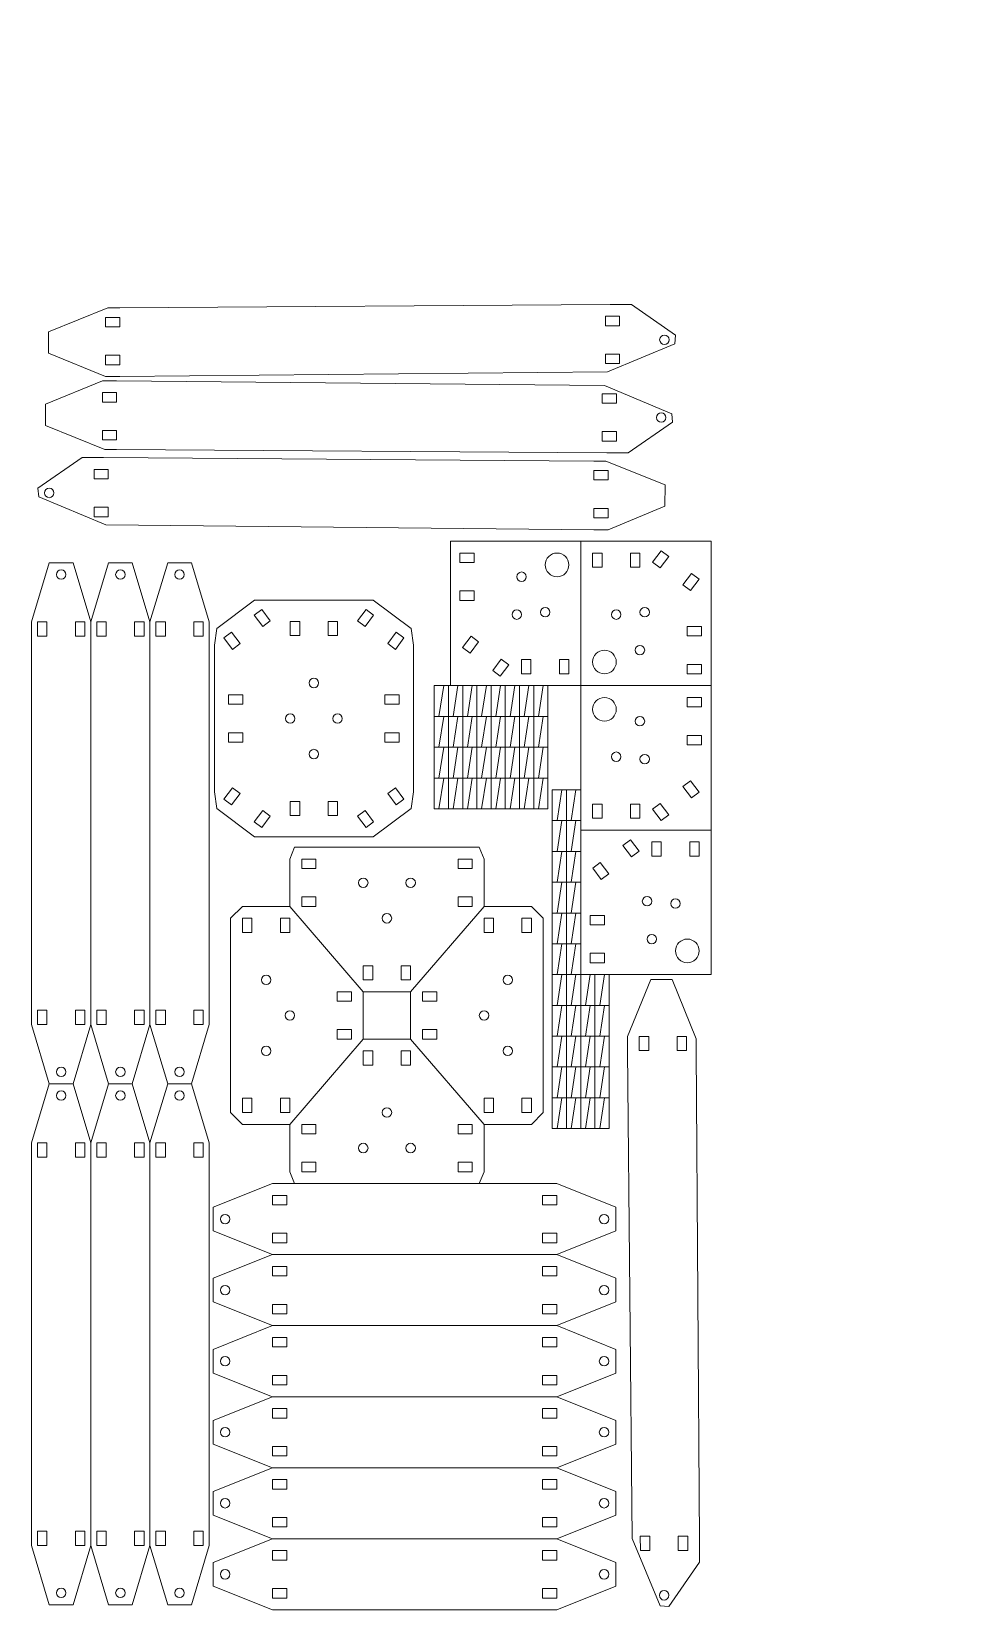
# Model space of a CAD drawing. Header units: millimetres. Extents: x 4 to 401, y 1 to 668.
import ezdxf

# ---------------------------------------------------------------- set-up
doc = ezdxf.new("R2010")
doc.units = ezdxf.units.MM
for name, color, linetype, lineweight in [('corners', 3, 'CONTINUOUS', 0), ('strips', 2, 'CONTINUOUS', 0), ('wedges', 1, 'CONTINUOUS', 0)]:
    doc.layers.add(name, color=color, linetype=linetype, lineweight=lineweight)

# ---------------------------------------------------------------- blocks, each defined once
blk = doc.blocks.new('center')
at = {"layer": 'corners'}
for p, q in [((24.96, -9.97), (8.99, -22.01)), ((24.96, -9.97), (75.04, -9.97)), ((91.01, -22.01), (75.04, -9.97)), ((24.78, -16.37), (27.97, -13.96)), ((24.78, -16.37), (28.39, -21.16)), ((31.58, -18.76), (27.97, -13.96)), ((28.39, -21.16), (31.58, -18.76)), ((44, -19), (40, -19)), ((40, -25), (40, -19)), ((44, -25), (44, -19)), ((60, -19), (56, -19)), ((56, -19), (56, -25)), ((60, -25), (60, -19)), ((68.42, -18.76), (72.03, -13.96)), ((71.61, -21.16), (68.42, -18.76)), ((75.22, -16.37), (71.61, -21.16)), ((75.22, -16.37), (72.03, -13.96)), ((8.99, -22.01), (8.01, -29.01)), ((12, -26), (15.19, -23.59)), ((12, -26), (15.61, -30.79)), ((18.81, -28.38), (15.19, -23.59)), ((44, -25), (40, -25)), ((60, -25), (56, -25)), ((81.19, -28.38), (84.81, -23.59)), ((88, -26), (84.39, -30.79)), ((88, -26), (84.81, -23.59)), ((91.99, -29.01), (91.01, -22.01)), ((8.01, -29.01), (8.01, -90.99)), ((15.61, -30.79), (18.81, -28.38)), ((84.39, -30.79), (81.19, -28.38)), ((91.99, -90.99), (91.99, -29.01)), ((14, -54), (14, -50)), ((20, -50), (14, -50)), ((20, -54), (20, -50)), ((80, -54), (80, -50)), ((80, -50), (86, -50)), ((86, -54), (86, -50)), ((20, -54), (14, -54)), ((80, -54), (86, -54)), ((14, -70), (14, -66)), ((14, -66), (20, -66)), ((20, -70), (20, -66)), ((80, -70), (80, -66)), ((86, -66), (80, -66)), ((86, -70), (86, -66)), ((20, -70), (14, -70)), ((80, -70), (86, -70)), ((8.01, -90.99), (8.99, -97.99)), ((12, -94), (15.61, -89.21)), ((18.81, -91.62), (15.19, -96.41)), ((15.61, -89.21), (18.81, -91.62)), ((84.39, -89.21), (81.19, -91.62)), ((81.19, -91.62), (84.81, -96.41)), ((88, -94), (84.39, -89.21)), ((91.01, -97.99), (91.99, -90.99)), ((8.99, -97.99), (24.96, -110.03)), ((12, -94), (15.19, -96.41)), ((24.78, -103.63), (28.39, -98.84)), ((28.39, -98.84), (31.58, -101.24)), ((40, -95), (44, -95)), ((40, -95), (40, -101)), ((44, -101), (44, -95)), ((56, -95), (60, -95)), ((56, -95), (56, -101)), ((60, -95), (60, -101)), ((71.61, -98.84), (68.42, -101.24)), ((75.22, -103.63), (71.61, -98.84)), ((75.04, -110.03), (91.01, -97.99)), ((88, -94), (84.81, -96.41)), ((24.78, -103.63), (27.97, -106.04)), ((31.58, -101.24), (27.97, -106.04)), ((40, -101), (44, -101)), ((56, -101), (60, -101)), ((68.42, -101.24), (72.03, -106.04)), ((75.22, -103.63), (72.03, -106.04)), ((24.96, -110.03), (75.04, -110.03))]:
    blk.add_line(p, q, dxfattribs=at)
for centre in [(50, -45), (40, -60), (60, -60), (50, -75)]:
    blk.add_circle(centre, 2, dxfattribs=at)
blk = doc.blocks.new('diag a')
at = {"layer": 'strips'}
for p, q in [((132.69, 201.87), (154.24, 209)), ((154.24, 209), (156.97, 206.57)), ((127.27, 194.69), (132.69, 201.87)), ((156.97, 206.57), (149.39, 176.72)), ((127.27, 194.69), (3.83, 28.44)), ((133.67, 194.87), (130.06, 190.08)), ((133.67, 194.87), (136.87, 192.47)), ((130.06, 190.08), (133.25, 187.67)), ((133.25, 187.67), (136.87, 192.47)), ((146.45, 185.24), (142.84, 180.45)), ((142.84, 180.45), (146.03, 178.04)), ((146.03, 178.04), (149.64, 182.84)), ((146.45, 185.24), (149.64, 182.84)), ((26.99, 10.99), (149.39, 176.72)), ((0.82, 24.45), (3.83, 28.44)), ((0.82, 24.45), (-6.2, -1.6)), ((3.42, 21.24), (7.03, 26.04)), ((6.61, 18.84), (3.42, 21.24)), ((10.22, 23.63), (6.61, 18.84)), ((10.22, 23.63), (7.03, 26.04)), ((16.19, 11.62), (19.81, 16.41)), ((23, 14), (19.39, 9.21)), ((23, 14), (19.81, 16.41)), ((19.39, 9.21), (16.19, 11.62)), ((26.99, 10.99), (23.38, 6.2)), ((1, -7), (23.38, 6.2)), ((-6.2, -1.6), (1, -7))]:
    blk.add_line(p, q, dxfattribs=at)
blk.add_circle((153, 204), 2, dxfattribs=at)

msp = doc.modelspace()

# ---------------------------------------------------------------- linework, layer by layer
at = {"layer": 'corners'}
for p, q in [((180.45, 452.86), (180.45, 391.86)), ((180.45, 452.86), (235.45, 452.86)), ((184.45, 443.86), (184.45, 447.86)), ((190.45, 447.86), (184.45, 447.86)), ((190.45, 443.86), (190.45, 447.86)), ((290.45, 452.86), (235.45, 452.86)), ((235.45, 452.86), (235.45, 391.86)), ((244.45, 447.86), (240.45, 447.86)), ((240.45, 441.86), (240.45, 447.86)), ((244.45, 441.86), (244.45, 447.86)), ((260.45, 447.86), (256.45, 447.86)), ((256.45, 447.86), (256.45, 441.86)), ((260.45, 441.86), (260.45, 447.86)), ((269.42, 448.82), (265.8, 444.03)), ((272.61, 446.41), (269.42, 448.82)), ((290.45, 391.86), (290.45, 452.86)), ((190.45, 443.86), (184.45, 443.86)), ((244.45, 441.86), (240.45, 441.86)), ((260.45, 441.86), (256.45, 441.86)), ((269, 441.62), (265.8, 444.03)), ((269, 441.62), (272.61, 446.41)), ((282.19, 439.19), (278.58, 434.4)), ((281.78, 431.99), (278.58, 434.4)), ((281.78, 431.99), (285.39, 436.78)), ((285.39, 436.78), (282.19, 439.19)), ((184.45, 427.86), (184.45, 431.86)), ((184.45, 431.86), (190.45, 431.86)), ((190.45, 427.86), (184.45, 427.86)), ((190.45, 427.86), (190.45, 431.86)), ((280.45, 416.86), (280.45, 412.86)), ((280.45, 416.86), (286.45, 416.86)), ((286.45, 416.86), (286.45, 412.86)), ((189.12, 412.74), (185.51, 407.94)), ((185.51, 407.94), (188.7, 405.54)), ((188.7, 405.54), (192.31, 410.33)), ((189.12, 412.74), (192.31, 410.33)), ((286.45, 412.86), (280.45, 412.86)), ((201.9, 403.11), (198.29, 398.31)), ((201.48, 395.91), (205.09, 400.7)), ((201.9, 403.11), (205.09, 400.7)), ((210.45, 402.86), (214.45, 402.86)), ((210.45, 402.86), (210.45, 396.86)), ((214.45, 396.86), (214.45, 402.86)), ((226.45, 402.86), (230.45, 402.86)), ((226.45, 402.86), (226.45, 396.86)), ((230.45, 402.86), (230.45, 396.86)), ((280.45, 400.86), (280.45, 396.86)), ((280.45, 400.86), (286.45, 400.86)), ((286.45, 400.86), (286.45, 396.86)), ((198.29, 398.31), (201.48, 395.91)), ((210.45, 396.86), (214.45, 396.86)), ((226.45, 396.86), (230.45, 396.86)), ((280.45, 396.86), (286.45, 396.86)), ((235.45, 391.86), (221.6, 391.86)), ((235.45, 347.86), (235.45, 391.86)), ((235.45, 391.86), (290.45, 391.86)), ((280.45, 382.86), (280.45, 386.86)), ((280.45, 386.86), (286.45, 386.86)), ((286.45, 382.86), (286.45, 386.86)), ((290.45, 391.86), (290.45, 330.86)), ((280.45, 382.86), (286.45, 382.86)), ((280.45, 366.86), (280.45, 370.86)), ((286.45, 370.86), (280.45, 370.86)), ((280.45, 366.86), (286.45, 366.86)), ((286.45, 366.86), (286.45, 370.86)), ((281.78, 351.74), (278.58, 349.33)), ((282.19, 344.54), (278.58, 349.33)), ((281.78, 351.74), (285.39, 346.94)), ((285.39, 346.94), (282.19, 344.54)), ((244.45, 341.86), (240.45, 341.86)), ((240.45, 341.86), (240.45, 335.86)), ((244.45, 341.86), (244.45, 335.86)), ((260.45, 341.86), (256.45, 341.86)), ((256.45, 335.86), (256.45, 341.86)), ((260.45, 341.86), (260.45, 335.86)), ((269, 342.11), (265.8, 339.7)), ((269, 342.11), (272.61, 337.31)), ((244.45, 335.86), (240.45, 335.86)), ((260.45, 335.86), (256.45, 335.86)), ((269.42, 334.91), (265.8, 339.7)), ((272.61, 337.31), (269.42, 334.91)), ((235.45, 269.86), (235.45, 330.86)), ((235.45, 330.86), (290.45, 330.86)), ((253.29, 324.41), (256.48, 326.82)), ((256.48, 326.82), (260.09, 322.03)), ((290.45, 269.86), (290.45, 330.86)), ((114.63, 323.63), (112.63, 318.63)), ((114.63, 323.63), (192.63, 323.63)), ((194.63, 318.63), (192.63, 323.63)), ((256.9, 319.62), (253.29, 324.41)), ((256.9, 319.62), (260.09, 322.03)), ((265.45, 325.86), (269.45, 325.86)), ((265.45, 319.86), (265.45, 325.86)), ((269.45, 325.86), (269.45, 319.86)), ((281.45, 325.86), (285.45, 325.86)), ((281.45, 319.86), (281.45, 325.86)), ((285.45, 319.86), (285.45, 325.86)), ((112.63, 318.63), (112.63, 298.63)), ((117.63, 314.63), (117.63, 318.63)), ((123.63, 318.63), (117.63, 318.63)), ((123.63, 314.63), (117.63, 314.63)), ((123.63, 314.63), (123.63, 318.63)), ((183.63, 314.63), (183.63, 318.63)), ((183.63, 318.63), (189.63, 318.63)), ((183.63, 314.63), (189.63, 314.63)), ((189.63, 314.63), (189.63, 318.63)), ((194.63, 298.63), (194.63, 318.63)), ((240.51, 314.78), (243.7, 317.19)), ((244.12, 309.99), (240.51, 314.78)), ((243.7, 317.19), (247.31, 312.4)), ((265.45, 319.86), (269.45, 319.86)), ((281.45, 319.86), (285.45, 319.86)), ((244.12, 309.99), (247.31, 312.4)), ((117.63, 298.63), (117.63, 302.63)), ((117.63, 302.63), (123.63, 302.63)), ((123.63, 298.63), (123.63, 302.63)), ((183.63, 298.63), (183.63, 302.63)), ((189.63, 302.63), (183.63, 302.63)), ((189.63, 298.63), (189.63, 302.63)), ((92.63, 298.63), (87.63, 293.63)), ((87.63, 293.63), (87.63, 211.63)), ((112.63, 298.63), (92.63, 298.63)), ((96.63, 293.63), (92.63, 293.63)), ((92.63, 287.63), (92.63, 293.63)), ((96.63, 287.63), (96.63, 293.63)), ((112.63, 293.63), (108.63, 293.63)), ((108.63, 293.63), (108.63, 287.63)), ((143.63, 262.63), (112.63, 298.63)), ((112.63, 287.63), (112.63, 293.63)), ((123.63, 298.63), (117.63, 298.63)), ((194.63, 298.63), (163.63, 262.63)), ((183.63, 298.63), (189.63, 298.63)), ((194.63, 298.63), (214.63, 298.63)), ((194.63, 293.63), (198.63, 293.63)), ((194.63, 287.63), (194.63, 293.63)), ((198.63, 293.63), (198.63, 287.63)), ((210.63, 293.63), (214.63, 293.63)), ((210.63, 287.63), (210.63, 293.63)), ((214.63, 298.63), (219.63, 293.63)), ((214.63, 287.63), (214.63, 293.63)), ((219.63, 293.63), (219.63, 211.63)), ((239.45, 294.86), (239.45, 290.86)), ((245.45, 294.86), (239.45, 294.86)), ((245.45, 294.86), (245.45, 290.86)), ((96.63, 287.63), (92.63, 287.63)), ((112.63, 287.63), (108.63, 287.63)), ((194.63, 287.63), (198.63, 287.63)), ((210.63, 287.63), (214.63, 287.63)), ((239.45, 290.86), (245.45, 290.86)), ((143.63, 273.63), (147.63, 273.63)), ((143.63, 273.63), (143.63, 267.63)), ((147.63, 267.63), (147.63, 273.63)), ((159.63, 273.63), (163.63, 273.63)), ((159.63, 273.63), (159.63, 267.63)), ((163.63, 273.63), (163.63, 267.63)), ((239.45, 278.86), (239.45, 274.86)), ((245.45, 278.86), (239.45, 278.86)), ((245.45, 274.86), (239.45, 274.86)), ((245.45, 278.86), (245.45, 274.86)), ((143.63, 267.63), (147.63, 267.63)), ((159.63, 267.63), (163.63, 267.63)), ((290.45, 269.86), (247.45, 269.86)), ((132.63, 258.63), (132.63, 262.63)), ((132.63, 262.63), (138.63, 262.63)), ((138.63, 258.63), (138.63, 262.63)), ((143.63, 262.63), (143.63, 242.63)), ((143.63, 262.63), (163.63, 262.63)), ((163.63, 262.63), (163.63, 242.63)), ((168.63, 258.63), (168.63, 262.63)), ((174.63, 262.63), (168.63, 262.63)), ((174.63, 258.63), (174.63, 262.63)), ((132.63, 258.63), (138.63, 258.63)), ((174.63, 258.63), (168.63, 258.63)), ((143.63, 242.63), (112.63, 206.63)), ((132.63, 242.63), (132.63, 246.63)), ((138.63, 246.63), (132.63, 246.63)), ((132.63, 242.63), (138.63, 242.63)), ((138.63, 242.63), (138.63, 246.63)), ((143.63, 242.63), (163.63, 242.63)), ((163.63, 242.63), (194.63, 206.63)), ((168.63, 242.63), (168.63, 246.63)), ((168.63, 246.63), (174.63, 246.63)), ((174.63, 242.63), (168.63, 242.63)), ((174.63, 242.63), (174.63, 246.63)), ((143.63, 237.63), (147.63, 237.63)), ((143.63, 231.63), (143.63, 237.63)), ((147.63, 237.63), (147.63, 231.63)), ((159.63, 237.63), (163.63, 237.63)), ((159.63, 231.63), (159.63, 237.63)), ((163.63, 231.63), (163.63, 237.63)), ((143.63, 231.63), (147.63, 231.63)), ((159.63, 231.63), (163.63, 231.63)), ((92.63, 217.63), (96.63, 217.63)), ((92.63, 217.63), (92.63, 211.63)), ((96.63, 211.63), (96.63, 217.63)), ((108.63, 217.63), (112.63, 217.63)), ((108.63, 217.63), (108.63, 211.63)), ((112.63, 217.63), (112.63, 211.63)), ((198.63, 217.63), (194.63, 217.63)), ((194.63, 217.63), (194.63, 211.63)), ((198.63, 217.63), (198.63, 211.63)), ((214.63, 217.63), (210.63, 217.63)), ((210.63, 211.63), (210.63, 217.63)), ((214.63, 217.63), (214.63, 211.63)), ((87.63, 211.63), (92.63, 206.63)), ((92.63, 211.63), (96.63, 211.63)), ((108.63, 211.63), (112.63, 211.63)), ((198.63, 211.63), (194.63, 211.63)), ((214.63, 211.63), (210.63, 211.63)), ((219.63, 211.63), (214.63, 206.63)), ((92.63, 206.63), (112.63, 206.63)), ((112.63, 186.63), (112.63, 206.63)), ((117.63, 206.63), (117.63, 202.63)), ((123.63, 206.63), (117.63, 206.63)), ((117.63, 202.63), (123.63, 202.63)), ((123.63, 206.63), (123.63, 202.63)), ((183.63, 206.63), (183.63, 202.63)), ((183.63, 206.63), (189.63, 206.63)), ((189.63, 202.63), (183.63, 202.63)), ((189.63, 206.63), (189.63, 202.63)), ((214.63, 206.63), (194.63, 206.63)), ((194.63, 206.63), (194.63, 186.63)), ((117.63, 190.63), (117.63, 186.63)), ((123.63, 190.63), (117.63, 190.63)), ((123.63, 190.63), (123.63, 186.63)), ((183.63, 190.63), (183.63, 186.63)), ((183.63, 190.63), (189.63, 190.63)), ((189.63, 190.63), (189.63, 186.63)), ((114.63, 181.63), (112.63, 186.63)), ((114.63, 181.63), (192.63, 181.63)), ((123.63, 186.63), (117.63, 186.63)), ((183.63, 186.63), (189.63, 186.63)), ((194.63, 186.63), (192.63, 181.63))]:
    msp.add_line(p, q, dxfattribs=at)
for centre, radius in [((225.45, 442.86), 5), ((210.45, 437.86), 2), ((208.45, 421.86), 2), ((220.45, 422.86), 2), ((250.45, 421.86), 2), ((262.45, 422.86), 2), ((245.45, 401.86), 5), ((260.45, 406.86), 2), ((245.45, 381.86), 5), ((260.45, 376.86), 2), ((250.45, 361.86), 2), ((262.45, 360.86), 2), ((143.63, 308.63), 2), ((163.63, 308.63), 2), ((263.45, 300.86), 2), ((275.45, 299.86), 2), ((153.63, 293.63), 2), ((265.45, 284.86), 2), ((280.45, 279.86), 5), ((102.63, 267.63), 2), ((204.63, 267.63), 2), ((112.63, 252.63), 2), ((194.63, 252.63), 2), ((102.63, 237.63), 2), ((204.63, 237.63), 2), ((153.63, 211.63), 2), ((143.63, 196.63), 2), ((163.63, 196.63), 2)]:
    msp.add_circle(centre, radius, dxfattribs=at)
at = {"layer": 'strips'}
for p, q in [((3.58, 418.79), (11.08, 443.79)), ((21.08, 443.79), (11.08, 443.79)), ((28.58, 418.79), (21.08, 443.79)), ((28.58, 418.79), (36.08, 443.79)), ((36.08, 443.79), (46.08, 443.79)), ((53.58, 418.79), (46.08, 443.79)), ((53.58, 418.79), (61.08, 443.79)), ((61.08, 443.79), (71.08, 443.79)), ((78.58, 418.79), (71.08, 443.79)), ((3.58, 418.79), (3.58, 412.79)), ((10.08, 418.79), (6.08, 418.79)), ((6.08, 418.79), (6.08, 412.79)), ((10.08, 418.79), (10.08, 412.79)), ((26.08, 418.79), (22.08, 418.79)), ((22.08, 412.79), (22.08, 418.79)), ((26.08, 418.79), (26.08, 412.79)), ((28.58, 418.79), (28.58, 412.79)), ((28.58, 418.79), (28.58, 412.79)), ((31.08, 418.79), (35.08, 418.79)), ((31.08, 418.79), (31.08, 412.79)), ((35.08, 412.79), (35.08, 418.79)), ((47.08, 418.79), (51.08, 418.79)), ((47.08, 418.79), (47.08, 412.79)), ((51.08, 418.79), (51.08, 412.79)), ((53.58, 418.79), (53.58, 412.79)), ((53.58, 418.79), (53.58, 412.79)), ((56.08, 418.79), (60.08, 418.79)), ((56.08, 418.79), (56.08, 412.79)), ((60.08, 412.79), (60.08, 418.79)), ((72.08, 418.79), (76.08, 418.79)), ((72.08, 418.79), (72.08, 412.79)), ((76.08, 418.79), (76.08, 412.79)), ((78.58, 418.79), (78.58, 412.79)), ((3.58, 412.79), (3.58, 254.79)), ((10.08, 412.79), (6.08, 412.79)), ((26.08, 412.79), (22.08, 412.79)), ((28.58, 254.79), (28.58, 412.79)), ((31.08, 412.79), (35.08, 412.79)), ((47.08, 412.79), (51.08, 412.79)), ((53.58, 254.79), (53.58, 412.79)), ((56.08, 412.79), (60.08, 412.79)), ((72.08, 412.79), (76.08, 412.79)), ((78.58, 412.79), (78.58, 254.79)), ((3.58, 248.79), (3.58, 254.79)), ((10.08, 254.79), (6.08, 254.79)), ((6.08, 248.79), (6.08, 254.79)), ((10.08, 248.79), (10.08, 254.79)), ((26.08, 254.79), (22.08, 254.79)), ((22.08, 254.79), (22.08, 248.79)), ((26.08, 248.79), (26.08, 254.79)), ((28.58, 248.79), (28.58, 254.79)), ((28.58, 248.79), (28.58, 254.79)), ((31.08, 254.79), (35.08, 254.79)), ((31.08, 248.79), (31.08, 254.79)), ((35.08, 254.79), (35.08, 248.79)), ((47.08, 254.79), (51.08, 254.79)), ((47.08, 248.79), (47.08, 254.79)), ((51.08, 248.79), (51.08, 254.79)), ((53.58, 248.79), (53.58, 254.79)), ((53.58, 248.79), (53.58, 254.79)), ((56.08, 254.79), (60.08, 254.79)), ((56.08, 248.79), (56.08, 254.79)), ((60.08, 254.79), (60.08, 248.79)), ((72.08, 254.79), (76.08, 254.79)), ((72.08, 248.79), (72.08, 254.79)), ((76.08, 248.79), (76.08, 254.79)), ((78.58, 248.79), (78.58, 254.79)), ((3.58, 248.79), (11.08, 223.79)), ((10.08, 248.79), (6.08, 248.79)), ((21.08, 223.79), (28.58, 248.79)), ((26.08, 248.79), (22.08, 248.79)), ((36.08, 223.79), (28.58, 248.79)), ((31.08, 248.79), (35.08, 248.79)), ((53.58, 248.79), (46.08, 223.79)), ((47.08, 248.79), (51.08, 248.79)), ((61.08, 223.79), (53.58, 248.79)), ((56.08, 248.79), (60.08, 248.79)), ((78.58, 248.79), (71.08, 223.79)), ((72.08, 248.79), (76.08, 248.79)), ((3.58, 198.79), (11.08, 223.79)), ((21.08, 223.79), (11.08, 223.79)), ((28.58, 198.79), (21.08, 223.79)), ((28.58, 198.79), (36.08, 223.79)), ((36.08, 223.79), (46.08, 223.79)), ((53.58, 198.79), (46.08, 223.79)), ((53.58, 198.79), (61.08, 223.79)), ((71.08, 223.79), (61.08, 223.79)), ((78.58, 198.79), (71.08, 223.79)), ((3.58, 198.79), (3.58, 192.79)), ((10.08, 198.79), (6.08, 198.79)), ((6.08, 198.79), (6.08, 192.79)), ((10.08, 198.79), (10.08, 192.79)), ((26.08, 198.79), (22.08, 198.79)), ((22.08, 192.79), (22.08, 198.79)), ((26.08, 198.79), (26.08, 192.79)), ((28.58, 198.79), (28.58, 192.79)), ((28.58, 198.79), (28.58, 192.79)), ((31.08, 198.79), (35.08, 198.79)), ((31.08, 198.79), (31.08, 192.79)), ((35.08, 192.79), (35.08, 198.79)), ((47.08, 198.79), (51.08, 198.79)), ((47.08, 198.79), (47.08, 192.79)), ((51.08, 198.79), (51.08, 192.79)), ((53.58, 198.79), (53.58, 192.79)), ((53.58, 198.79), (53.58, 192.79)), ((60.08, 198.79), (56.08, 198.79)), ((56.08, 198.79), (56.08, 192.79)), ((60.08, 198.79), (60.08, 192.79)), ((76.08, 198.79), (72.08, 198.79)), ((72.08, 192.79), (72.08, 198.79)), ((76.08, 198.79), (76.08, 192.79)), ((78.58, 198.79), (78.58, 192.79)), ((3.58, 192.79), (3.58, 34.79)), ((10.08, 192.79), (6.08, 192.79)), ((26.08, 192.79), (22.08, 192.79)), ((28.58, 34.79), (28.58, 192.79)), ((31.08, 192.79), (35.08, 192.79)), ((47.08, 192.79), (51.08, 192.79)), ((53.58, 192.79), (53.58, 34.79)), ((60.08, 192.79), (56.08, 192.79)), ((76.08, 192.79), (72.08, 192.79)), ((78.58, 34.79), (78.58, 192.79)), ((105.3, 181.63), (80.3, 171.63)), ((105.3, 181.63), (111.3, 181.63)), ((111.3, 181.63), (114.63, 181.63)), ((219.3, 181.63), (192.63, 181.63)), ((225.3, 181.63), (219.3, 181.63)), ((225.3, 181.63), (250.3, 171.63)), ((105.3, 172.63), (105.3, 176.63)), ((105.3, 176.63), (111.3, 176.63)), ((111.3, 172.63), (111.3, 176.63)), ((219.3, 172.63), (219.3, 176.63)), ((225.3, 176.63), (219.3, 176.63)), ((225.3, 172.63), (225.3, 176.63)), ((80.3, 161.63), (80.3, 171.63)), ((105.3, 172.63), (111.3, 172.63)), ((225.3, 172.63), (219.3, 172.63)), ((250.3, 161.63), (250.3, 171.63)), ((80.3, 161.63), (105.3, 151.63)), ((105.3, 156.63), (105.3, 160.63)), ((111.3, 160.63), (105.3, 160.63)), ((111.3, 156.63), (111.3, 160.63)), ((219.3, 156.63), (219.3, 160.63)), ((219.3, 160.63), (225.3, 160.63)), ((250.3, 161.63), (225.3, 151.63)), ((225.3, 156.63), (225.3, 160.63)), ((105.3, 156.63), (111.3, 156.63)), ((225.3, 156.63), (219.3, 156.63)), ((105.3, 151.63), (80.3, 141.63)), ((105.3, 151.63), (111.3, 151.63)), ((105.3, 151.63), (111.3, 151.63)), ((219.3, 151.63), (111.3, 151.63)), ((225.3, 151.63), (219.3, 151.63)), ((225.3, 151.63), (219.3, 151.63)), ((225.3, 151.63), (250.3, 141.63)), ((80.3, 131.63), (80.3, 141.63)), ((105.3, 142.63), (105.3, 146.63)), ((105.3, 146.63), (111.3, 146.63)), ((105.3, 142.63), (111.3, 142.63)), ((111.3, 142.63), (111.3, 146.63)), ((219.3, 142.63), (219.3, 146.63)), ((225.3, 146.63), (219.3, 146.63)), ((225.3, 142.63), (219.3, 142.63)), ((225.3, 142.63), (225.3, 146.63)), ((250.3, 131.63), (250.3, 141.63)), ((80.3, 131.63), (105.3, 121.63)), ((105.3, 126.63), (105.3, 130.63)), ((111.3, 130.63), (105.3, 130.63)), ((111.3, 126.63), (111.3, 130.63)), ((219.3, 126.63), (219.3, 130.63)), ((219.3, 130.63), (225.3, 130.63)), ((250.3, 131.63), (225.3, 121.63)), ((225.3, 126.63), (225.3, 130.63)), ((105.3, 121.63), (80.3, 111.63)), ((105.3, 126.63), (111.3, 126.63)), ((105.3, 121.63), (111.3, 121.63)), ((105.3, 121.63), (111.3, 121.63)), ((111.3, 121.63), (219.3, 121.63)), ((225.3, 126.63), (219.3, 126.63)), ((225.3, 121.63), (219.3, 121.63)), ((225.3, 121.63), (219.3, 121.63)), ((225.3, 121.63), (250.3, 111.63)), ((105.3, 112.63), (105.3, 116.63)), ((105.3, 116.63), (111.3, 116.63)), ((111.3, 112.63), (111.3, 116.63)), ((219.3, 112.63), (219.3, 116.63)), ((225.3, 116.63), (219.3, 116.63)), ((225.3, 112.63), (225.3, 116.63)), ((80.3, 101.63), (80.3, 111.63)), ((105.3, 112.63), (111.3, 112.63)), ((225.3, 112.63), (219.3, 112.63)), ((250.3, 101.63), (250.3, 111.63)), ((80.3, 101.63), (105.3, 91.63)), ((105.3, 96.63), (105.3, 100.63)), ((111.3, 100.63), (105.3, 100.63)), ((111.3, 96.63), (111.3, 100.63)), ((219.3, 96.63), (219.3, 100.63)), ((219.3, 100.63), (225.3, 100.63)), ((250.3, 101.63), (225.3, 91.63)), ((225.3, 96.63), (225.3, 100.63)), ((105.3, 96.63), (111.3, 96.63)), ((225.3, 96.63), (219.3, 96.63)), ((105.3, 91.63), (80.3, 81.63)), ((105.3, 91.63), (111.3, 91.63)), ((105.3, 91.63), (111.3, 91.63)), ((111.3, 91.63), (219.3, 91.63)), ((225.3, 91.63), (219.3, 91.63)), ((225.3, 91.63), (219.3, 91.63)), ((225.3, 91.63), (250.3, 81.63)), ((80.3, 71.63), (80.3, 81.63)), ((105.3, 82.63), (105.3, 86.63)), ((105.3, 86.63), (111.3, 86.63)), ((105.3, 82.63), (111.3, 82.63)), ((111.3, 82.63), (111.3, 86.63)), ((219.3, 82.63), (219.3, 86.63)), ((225.3, 86.63), (219.3, 86.63)), ((225.3, 82.63), (219.3, 82.63)), ((225.3, 82.63), (225.3, 86.63)), ((250.3, 71.63), (250.3, 81.63)), ((80.3, 71.63), (105.3, 61.63)), ((105.3, 66.63), (105.3, 70.63)), ((111.3, 70.63), (105.3, 70.63)), ((111.3, 66.63), (111.3, 70.63)), ((219.3, 66.63), (219.3, 70.63)), ((219.3, 70.63), (225.3, 70.63)), ((250.3, 71.63), (225.3, 61.63)), ((225.3, 66.63), (225.3, 70.63)), ((105.3, 61.63), (80.3, 51.63)), ((105.3, 66.63), (111.3, 66.63)), ((105.3, 61.63), (111.3, 61.63)), ((105.3, 61.63), (111.3, 61.63)), ((219.3, 61.63), (111.3, 61.63)), ((225.3, 66.63), (219.3, 66.63)), ((225.3, 61.63), (219.3, 61.63)), ((225.3, 61.63), (219.3, 61.63)), ((225.3, 61.63), (250.3, 51.63)), ((105.3, 52.63), (105.3, 56.63)), ((105.3, 56.63), (111.3, 56.63)), ((111.3, 52.63), (111.3, 56.63)), ((219.3, 52.63), (219.3, 56.63)), ((225.3, 56.63), (219.3, 56.63)), ((225.3, 52.63), (225.3, 56.63)), ((80.3, 41.63), (80.3, 51.63)), ((105.3, 52.63), (111.3, 52.63)), ((225.3, 52.63), (219.3, 52.63)), ((250.3, 41.63), (250.3, 51.63)), ((80.3, 41.63), (105.3, 31.63)), ((105.3, 36.63), (105.3, 40.63)), ((111.3, 40.63), (105.3, 40.63)), ((111.3, 36.63), (111.3, 40.63)), ((219.3, 36.63), (219.3, 40.63)), ((219.3, 40.63), (225.3, 40.63)), ((250.3, 41.63), (225.3, 31.63)), ((225.3, 36.63), (225.3, 40.63)), ((3.58, 28.79), (3.58, 34.79)), ((10.08, 34.79), (6.08, 34.79)), ((6.08, 28.79), (6.08, 34.79)), ((10.08, 28.79), (10.08, 34.79)), ((26.08, 34.79), (22.08, 34.79)), ((22.08, 34.79), (22.08, 28.79)), ((26.08, 28.79), (26.08, 34.79)), ((28.58, 28.79), (28.58, 34.79)), ((28.58, 28.79), (28.58, 34.79)), ((31.08, 34.79), (35.08, 34.79)), ((31.08, 28.79), (31.08, 34.79)), ((35.08, 34.79), (35.08, 28.79)), ((47.08, 34.79), (51.08, 34.79)), ((47.08, 28.79), (47.08, 34.79)), ((51.08, 28.79), (51.08, 34.79)), ((53.58, 28.79), (53.58, 34.79)), ((53.58, 28.79), (53.58, 34.79)), ((60.08, 34.79), (56.08, 34.79)), ((56.08, 28.79), (56.08, 34.79)), ((60.08, 28.79), (60.08, 34.79)), ((76.08, 34.79), (72.08, 34.79)), ((72.08, 34.79), (72.08, 28.79)), ((76.08, 28.79), (76.08, 34.79)), ((78.58, 28.79), (78.58, 34.79)), ((105.3, 36.63), (111.3, 36.63)), ((225.3, 36.63), (219.3, 36.63)), ((3.58, 28.79), (11.08, 3.79)), ((10.08, 28.79), (6.08, 28.79)), ((21.08, 3.79), (28.58, 28.79)), ((26.08, 28.79), (22.08, 28.79)), ((36.08, 3.79), (28.58, 28.79)), ((31.08, 28.79), (35.08, 28.79)), ((53.58, 28.79), (46.08, 3.79)), ((47.08, 28.79), (51.08, 28.79)), ((53.58, 28.79), (61.08, 3.79)), ((60.08, 28.79), (56.08, 28.79)), ((71.08, 3.79), (78.58, 28.79)), ((76.08, 28.79), (72.08, 28.79)), ((105.3, 31.63), (80.3, 21.63)), ((105.3, 31.63), (111.3, 31.63)), ((105.3, 31.63), (111.3, 31.63)), ((111.3, 31.63), (219.3, 31.63)), ((225.3, 31.63), (219.3, 31.63)), ((225.3, 31.63), (219.3, 31.63)), ((225.3, 31.63), (250.3, 21.63)), ((80.3, 11.63), (80.3, 21.63)), ((105.3, 22.63), (105.3, 26.63)), ((105.3, 26.63), (111.3, 26.63)), ((105.3, 22.63), (111.3, 22.63)), ((111.3, 22.63), (111.3, 26.63)), ((219.3, 22.63), (219.3, 26.63)), ((225.3, 26.63), (219.3, 26.63)), ((225.3, 22.63), (219.3, 22.63)), ((225.3, 22.63), (225.3, 26.63)), ((250.3, 11.63), (250.3, 21.63)), ((80.3, 11.63), (105.3, 1.63)), ((105.3, 6.63), (105.3, 10.63)), ((111.3, 10.63), (105.3, 10.63)), ((111.3, 6.63), (111.3, 10.63)), ((219.3, 6.63), (219.3, 10.63)), ((219.3, 10.63), (225.3, 10.63)), ((250.3, 11.63), (225.3, 1.63)), ((225.3, 6.63), (225.3, 10.63)), ((21.08, 3.79), (11.08, 3.79)), ((36.08, 3.79), (46.08, 3.79)), ((71.08, 3.79), (61.08, 3.79)), ((105.3, 6.63), (111.3, 6.63)), ((105.3, 1.63), (111.3, 1.63)), ((219.3, 1.63), (111.3, 1.63)), ((225.3, 6.63), (219.3, 6.63)), ((225.3, 1.63), (219.3, 1.63))]:
    msp.add_line(p, q, dxfattribs=at)
for centre in [(16.08, 438.79), (41.08, 438.79), (66.08, 438.79), (16.08, 228.79), (41.08, 228.79), (66.08, 228.79), (16.08, 218.79), (41.08, 218.79), (66.08, 218.79), (85.3, 166.63), (245.3, 166.63), (85.3, 136.63), (245.3, 136.63), (85.3, 106.63), (245.3, 106.63), (85.3, 76.63), (245.3, 76.63), (85.3, 46.63), (245.3, 46.63), (85.3, 16.63), (245.3, 16.63), (16.08, 8.79), (41.08, 8.79), (66.08, 8.79)]:
    msp.add_circle(centre, 2, dxfattribs=at)
at = {"layer": 'wedges'}
for p, q in [((173.6, 339.86), (173.6, 391.86)), ((221.6, 391.86), (173.6, 391.86)), ((177.6, 391.86), (175.6, 378.86)), ((179.6, 378.86), (179.6, 391.86)), ((183.6, 391.86), (181.6, 378.86)), ((185.6, 378.86), (185.6, 391.86)), ((189.6, 391.86), (187.6, 378.86)), ((191.6, 378.86), (191.6, 391.86)), ((195.6, 391.86), (193.6, 378.86)), ((197.6, 378.86), (197.6, 391.86)), ((201.6, 391.86), (199.6, 378.86)), ((203.6, 378.86), (203.6, 391.86)), ((207.6, 391.86), (205.6, 378.86)), ((209.6, 378.86), (209.6, 391.86)), ((213.6, 391.86), (211.6, 378.86)), ((215.6, 378.86), (215.6, 391.86)), ((219.6, 391.86), (217.6, 378.86)), ((221.6, 391.86), (221.6, 339.86)), ((173.6, 378.86), (177.6, 378.86)), ((177.6, 378.86), (175.6, 365.86)), ((179.6, 378.86), (177.6, 378.86)), ((179.6, 365.86), (179.6, 378.86)), ((179.6, 378.86), (183.6, 378.86)), ((183.6, 378.86), (181.6, 365.86)), ((185.6, 378.86), (183.6, 378.86)), ((185.6, 365.86), (185.6, 378.86)), ((185.6, 378.86), (189.6, 378.86)), ((189.6, 378.86), (187.6, 365.86)), ((191.6, 378.86), (189.6, 378.86)), ((191.6, 365.86), (191.6, 378.86)), ((191.6, 378.86), (195.6, 378.86)), ((195.6, 378.86), (193.6, 365.86)), ((197.6, 378.86), (195.6, 378.86)), ((197.6, 378.86), (201.6, 378.86)), ((197.6, 365.86), (197.6, 378.86)), ((201.6, 378.86), (199.6, 365.86)), ((203.6, 378.86), (201.6, 378.86)), ((203.6, 365.86), (203.6, 378.86)), ((203.6, 378.86), (207.6, 378.86)), ((207.6, 378.86), (205.6, 365.86)), ((209.6, 378.86), (207.6, 378.86)), ((209.6, 365.86), (209.6, 378.86)), ((209.6, 378.86), (213.6, 378.86)), ((213.6, 378.86), (211.6, 365.86)), ((215.6, 378.86), (213.6, 378.86)), ((215.6, 365.86), (215.6, 378.86)), ((215.6, 378.86), (219.6, 378.86)), ((219.6, 378.86), (217.6, 365.86)), ((221.6, 378.86), (219.6, 378.86)), ((173.6, 365.86), (177.6, 365.86)), ((177.6, 365.86), (175.6, 352.86)), ((179.6, 365.86), (177.6, 365.86)), ((179.6, 352.86), (179.6, 365.86)), ((179.6, 365.86), (183.6, 365.86)), ((183.6, 365.86), (181.6, 352.86)), ((185.6, 365.86), (183.6, 365.86)), ((185.6, 352.86), (185.6, 365.86)), ((185.6, 365.86), (189.6, 365.86)), ((189.6, 365.86), (187.6, 352.86)), ((191.6, 365.86), (189.6, 365.86)), ((191.6, 352.86), (191.6, 365.86)), ((191.6, 365.86), (195.6, 365.86)), ((195.6, 365.86), (193.6, 352.86)), ((197.6, 365.86), (195.6, 365.86)), ((197.6, 365.86), (201.6, 365.86)), ((197.6, 352.86), (197.6, 365.86)), ((201.6, 365.86), (199.6, 352.86)), ((203.6, 365.86), (201.6, 365.86)), ((203.6, 352.86), (203.6, 365.86)), ((203.6, 365.86), (207.6, 365.86)), ((207.6, 365.86), (205.6, 352.86)), ((209.6, 365.86), (207.6, 365.86)), ((209.6, 352.86), (209.6, 365.86)), ((209.6, 365.86), (213.6, 365.86)), ((213.6, 365.86), (211.6, 352.86)), ((215.6, 365.86), (213.6, 365.86)), ((215.6, 352.86), (215.6, 365.86)), ((215.6, 365.86), (219.6, 365.86)), ((219.6, 365.86), (217.6, 352.86)), ((221.6, 365.86), (219.6, 365.86)), ((173.6, 352.86), (177.6, 352.86)), ((177.6, 352.86), (175.6, 339.86)), ((179.6, 352.86), (177.6, 352.86)), ((179.6, 339.86), (179.6, 352.86)), ((179.6, 352.86), (183.6, 352.86)), ((183.6, 352.86), (181.6, 339.86)), ((185.6, 352.86), (183.6, 352.86)), ((185.6, 339.86), (185.6, 352.86)), ((185.6, 352.86), (189.6, 352.86)), ((189.6, 352.86), (187.6, 339.86)), ((191.6, 352.86), (189.6, 352.86)), ((191.6, 339.86), (191.6, 352.86)), ((191.6, 352.86), (195.6, 352.86)), ((195.6, 352.86), (193.6, 339.86)), ((197.6, 352.86), (195.6, 352.86)), ((197.6, 352.86), (201.6, 352.86)), ((197.6, 339.86), (197.6, 352.86)), ((201.6, 352.86), (199.6, 339.86)), ((203.6, 352.86), (201.6, 352.86)), ((203.6, 339.86), (203.6, 352.86)), ((203.6, 352.86), (207.6, 352.86)), ((207.6, 352.86), (205.6, 339.86)), ((209.6, 352.86), (207.6, 352.86)), ((209.6, 339.86), (209.6, 352.86)), ((209.6, 352.86), (213.6, 352.86)), ((213.6, 352.86), (211.6, 339.86)), ((215.6, 352.86), (213.6, 352.86)), ((215.6, 339.86), (215.6, 352.86)), ((215.6, 352.86), (219.6, 352.86)), ((219.6, 352.86), (217.6, 339.86)), ((221.6, 352.86), (219.6, 352.86)), ((223.45, 334.86), (223.45, 347.86)), ((223.45, 347.86), (235.45, 347.86)), ((227.45, 347.86), (225.45, 334.86)), ((229.45, 334.86), (229.45, 347.86)), ((233.45, 347.86), (231.45, 334.86)), ((235.45, 347.86), (235.45, 269.86)), ((221.6, 339.86), (173.6, 339.86)), ((223.45, 321.86), (223.45, 334.86)), ((223.45, 334.86), (227.45, 334.86)), ((227.45, 334.86), (225.45, 321.86)), ((229.45, 334.86), (227.45, 334.86)), ((229.45, 321.86), (229.45, 334.86)), ((229.45, 334.86), (233.45, 334.86)), ((233.45, 334.86), (231.45, 321.86)), ((235.45, 334.86), (233.45, 334.86)), ((223.45, 308.86), (223.45, 321.86)), ((223.45, 321.86), (227.45, 321.86)), ((227.45, 321.86), (225.45, 308.86)), ((229.45, 321.86), (227.45, 321.86)), ((229.45, 308.86), (229.45, 321.86)), ((229.45, 321.86), (233.45, 321.86)), ((233.45, 321.86), (231.45, 308.86)), ((235.45, 321.86), (233.45, 321.86)), ((223.45, 204.86), (223.45, 308.86)), ((223.45, 308.86), (227.45, 308.86)), ((227.45, 308.86), (225.45, 295.86)), ((229.45, 308.86), (227.45, 308.86)), ((229.45, 295.86), (229.45, 308.86)), ((229.45, 308.86), (233.45, 308.86)), ((233.45, 308.86), (231.45, 295.86)), ((235.45, 308.86), (233.45, 308.86)), ((223.45, 295.86), (227.45, 295.86)), ((227.45, 295.86), (225.45, 282.86)), ((229.45, 295.86), (227.45, 295.86)), ((229.45, 282.86), (229.45, 295.86)), ((229.45, 295.86), (233.45, 295.86)), ((233.45, 295.86), (231.45, 282.86)), ((235.45, 295.86), (233.45, 295.86)), ((223.45, 282.86), (227.45, 282.86)), ((227.45, 282.86), (225.45, 269.86)), ((229.45, 282.86), (227.45, 282.86)), ((229.45, 269.86), (229.45, 282.86)), ((229.45, 282.86), (233.45, 282.86)), ((233.45, 282.86), (231.45, 269.86)), ((235.45, 282.86), (233.45, 282.86)), ((223.45, 269.86), (227.45, 269.86)), ((227.45, 269.86), (225.45, 256.86)), ((229.45, 269.86), (227.45, 269.86)), ((229.45, 256.86), (229.45, 269.86)), ((229.45, 269.86), (233.45, 269.86)), ((233.45, 269.86), (231.45, 256.86)), ((235.45, 269.86), (233.45, 269.86)), ((235.45, 256.86), (235.45, 269.86)), ((247.45, 269.86), (235.45, 269.86)), ((239.45, 269.86), (237.45, 256.86)), ((241.45, 256.86), (241.45, 269.86)), ((245.45, 269.86), (243.45, 256.86)), ((247.45, 256.86), (247.45, 269.86)), ((223.45, 256.86), (227.45, 256.86)), ((227.45, 256.86), (225.45, 243.86)), ((229.45, 256.86), (227.45, 256.86)), ((229.45, 256.86), (233.45, 256.86)), ((229.45, 243.86), (229.45, 256.86)), ((233.45, 256.86), (231.45, 243.86)), ((235.45, 256.86), (233.45, 256.86)), ((235.45, 256.86), (239.45, 256.86)), ((235.45, 243.86), (235.45, 256.86)), ((239.45, 256.86), (237.45, 243.86)), ((241.45, 256.86), (239.45, 256.86)), ((241.45, 256.86), (245.45, 256.86)), ((241.45, 243.86), (241.45, 256.86)), ((245.45, 256.86), (243.45, 243.86)), ((247.45, 256.86), (245.45, 256.86)), ((247.45, 256.86), (247.45, 204.86)), ((229.45, 243.86), (223.45, 243.86)), ((227.45, 243.86), (225.45, 230.86)), ((229.45, 230.86), (229.45, 243.86)), ((229.45, 243.86), (233.45, 243.86)), ((233.45, 243.86), (231.45, 230.86)), ((235.45, 243.86), (233.45, 243.86)), ((235.45, 230.86), (235.45, 243.86)), ((235.45, 243.86), (239.45, 243.86)), ((239.45, 243.86), (237.45, 230.86)), ((241.45, 243.86), (239.45, 243.86)), ((241.45, 230.86), (241.45, 243.86)), ((241.45, 243.86), (245.45, 243.86)), ((245.45, 243.86), (243.45, 230.86)), ((247.45, 243.86), (245.45, 243.86)), ((229.45, 230.86), (223.45, 230.86)), ((227.45, 230.86), (225.45, 217.86)), ((229.45, 217.86), (229.45, 230.86)), ((229.45, 230.86), (233.45, 230.86)), ((233.45, 230.86), (231.45, 217.86)), ((235.45, 230.86), (233.45, 230.86)), ((235.45, 217.86), (235.45, 230.86)), ((235.45, 230.86), (239.45, 230.86)), ((239.45, 230.86), (237.45, 217.86)), ((241.45, 230.86), (239.45, 230.86)), ((241.45, 217.86), (241.45, 230.86)), ((241.45, 230.86), (245.45, 230.86)), ((245.45, 230.86), (243.45, 217.86)), ((247.45, 230.86), (245.45, 230.86)), ((229.45, 217.86), (223.45, 217.86)), ((227.45, 217.86), (225.45, 204.86)), ((229.45, 204.86), (229.45, 217.86)), ((229.45, 217.86), (233.45, 217.86)), ((233.45, 217.86), (231.45, 204.86)), ((235.45, 217.86), (233.45, 217.86)), ((235.45, 204.86), (235.45, 217.86)), ((235.45, 217.86), (239.45, 217.86)), ((239.45, 217.86), (237.45, 204.86)), ((241.45, 217.86), (239.45, 217.86)), ((241.45, 204.86), (241.45, 217.86)), ((241.45, 217.86), (245.45, 217.86)), ((245.45, 217.86), (243.45, 204.86)), ((247.45, 217.86), (245.45, 217.86)), ((229.45, 204.86), (223.45, 204.86)), ((229.45, 204.86), (233.45, 204.86)), ((235.45, 204.86), (233.45, 204.86)), ((235.45, 204.86), (239.45, 204.86)), ((241.45, 204.86), (239.45, 204.86)), ((241.45, 204.86), (245.45, 204.86)), ((247.45, 204.86), (245.45, 204.86))]:
    msp.add_line(p, q, dxfattribs=at)

# ---------------------------------------------------------------- block references
at = {"layer": 'corners'}
msp.add_blockref('center', (72.78, 437.99), dxfattribs=at)
at = {"layer": 'strips'}
for p, rotation in [((15.77, 537.31), 307), ((270.09, 262.77), 217)]:
    msp.add_blockref('diag a', p, dxfattribs=dict(at, rotation=rotation))
at = {"layer": 'strips', "yscale": -1}
for p, rotation in [((14.44, 505.65), 53), ((266.03, 472.66), 233)]:
    msp.add_blockref('diag a', p, dxfattribs=dict(at, rotation=rotation))

doc.saveas('drawing.dxf')
